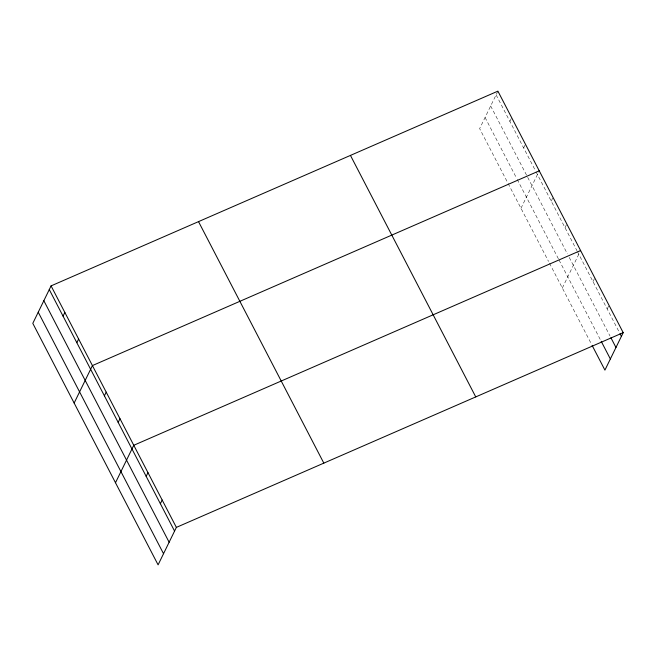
<?xml version="1.0" encoding="UTF-8"?>
<svg xmlns="http://www.w3.org/2000/svg" width="656" height="656" viewBox="0 0 656 656"><rect width="100%" height="100%" fill="white"/><g stroke="black" fill="none" stroke-linecap="round" stroke-linejoin="round"><path stroke-width="0.49" stroke-dasharray="3.28 2.46" d="M497.904 91.143L479.634 128.609L507.195 181.737M509.884 121.401L511.688 117.711M523.668 147.969L525.464 144.271M520.979 208.305L538.888 171.577M551.237 201.097L552.672 198.145M565.013 227.665L566.817 223.975M562.323 288L580.24 251.281M592.999 281.604L594.803 277.906M607.202 308.976L608.998 305.278M496.1 94.833L535.616 170.995M536.075 171.88L576.96 250.69M577.419 251.576L619.567 332.813M490.663 105.977L567.391 253.864M569.228 257.406L610.006 336.011M485.063 117.465L516.764 178.563M517.223 179.449L558.576 259.145M559.035 260.03L600.74 340.431M508.113 183.508L548.547 261.432M549.466 263.204L591.646 344.507"/><path stroke-width="0.98" d="M51.07 285.885L32.8 323.351L158.096 564.857L176.366 527.391L623.2 332.649L497.904 91.143L51.07 285.885L176.366 527.391M63.05 316.143L64.854 312.453M76.834 342.711L78.638 339.021M74.144 403.046L92.422 365.581L539.248 170.839M104.402 395.839L106.206 392.149M118.187 422.407L119.982 418.717M115.497 482.742L133.767 445.285L580.601 250.535M146.165 476.346L147.969 472.656M160.367 503.718L162.171 500.02M623.2 332.649L604.93 370.115L592.106 345.392M620.027 333.699L621.396 336.348M610.925 337.774L615.968 347.491M601.199 341.309L610.367 358.971M350.452 155.406L475.748 396.913M198.522 221.621L323.826 463.128M49.274 289.575L174.57 531.089M43.837 300.719L169.133 542.233M38.237 312.207L163.533 553.713"/></g></svg>
